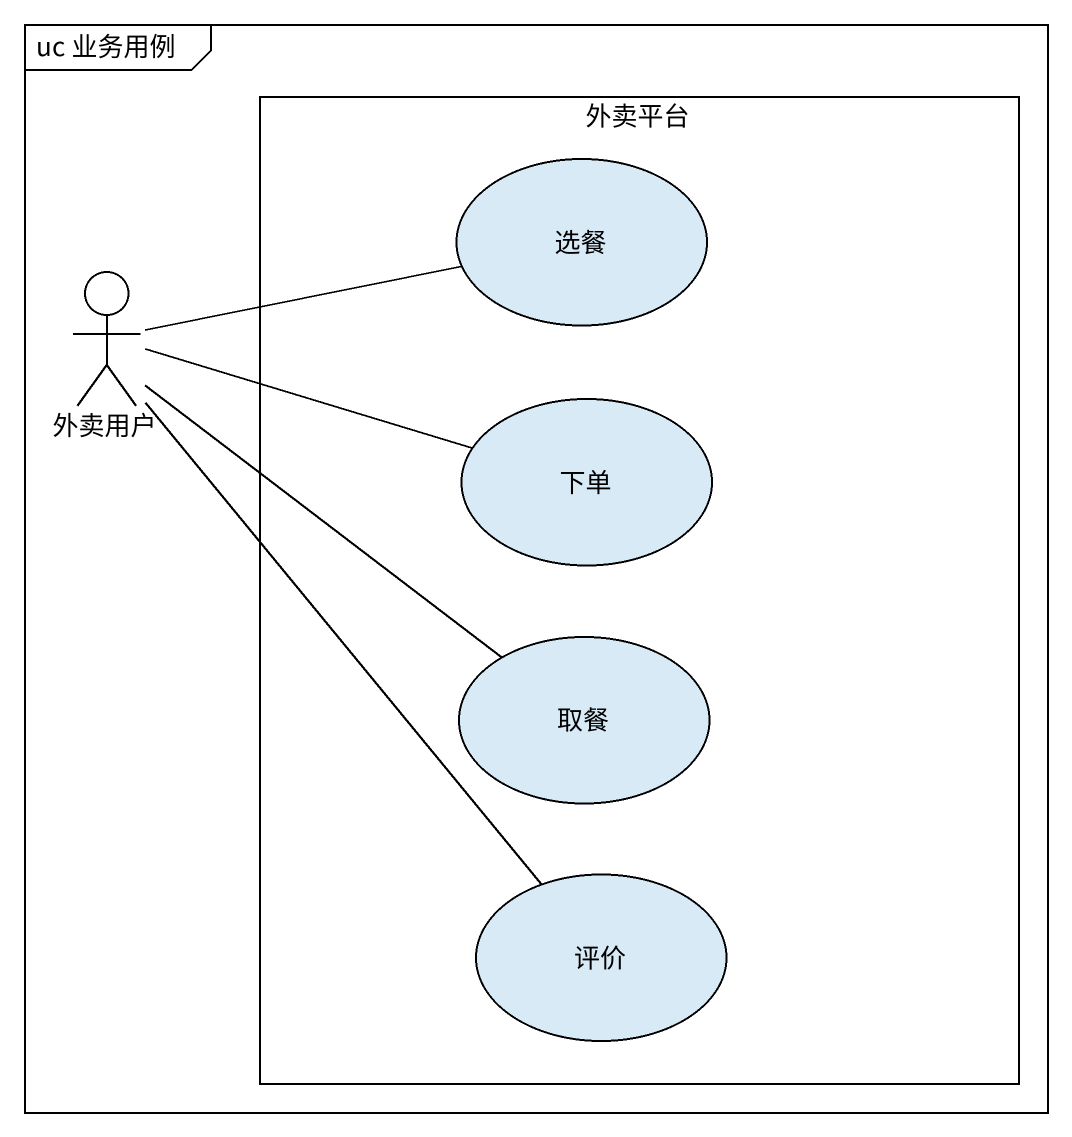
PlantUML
@startuml
mainframe uc 业务用例
rectangle 外卖平台 {
  usecase 选餐
  usecase 下单
  usecase 取餐
  usecase 评价
}
actor 外卖用户
外卖用户 -right- 选餐
外卖用户 -right- 下单
外卖用户 -- 取餐
外卖用户 -- 评价
外卖用户 -- 评价
外卖用户 -- 评价
@enduml
